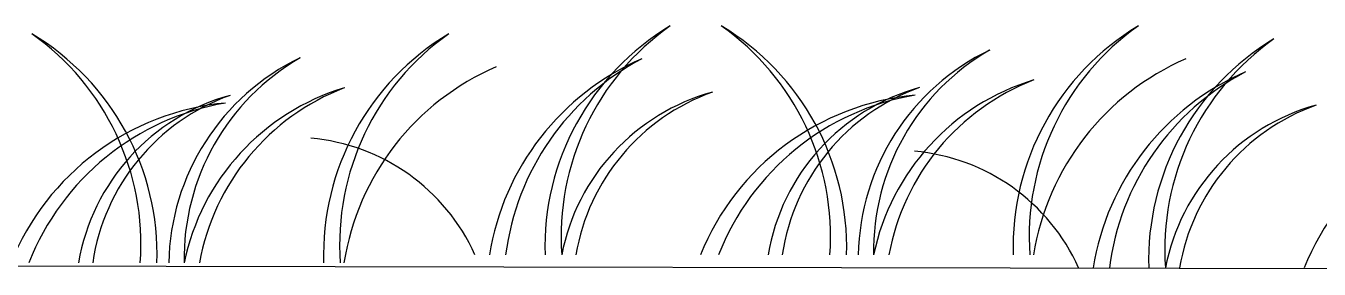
# Model space of a CAD drawing. Header units: millimetres. Extents: x 3633 to 4629, y 3430 to 3787.
# Drawn here: x 4003.7 to 4009.98, y 3587.51 to 3588.69 of the extents above; entities that cross this region are included whole.
import ezdxf

# ---------------------------------------------------------------- set-up
doc = ezdxf.new("R2010")
doc.units = ezdxf.units.MM

msp = doc.modelspace()

# ---------------------------------------------------------------- linework, layer by layer
at = {"color": 0}
msp.add_line((3996.5572, 3587.5373), (4011.7152, 3587.5064), dxfattribs=at)
for centre, radius, start, end in [((4003.081, 3587.5754), 1.2532, 358.2564, 59.08468), ((4003.0025, 3587.6265), 1.2532, 355.91796, 54.80246), ((4006.3962, 3587.5754), 1.2532, 120.91532, 181.7436), ((4006.4746, 3587.6265), 1.2532, 125.19754, 184.08204), ((4007.4724, 3587.6135), 1.2532, 120.91532, 181.7436), ((4007.5509, 3587.6646), 1.2532, 125.19754, 184.08204), ((4006.433, 3587.6135), 1.2532, 358.2564, 59.08468), ((4006.3545, 3587.6646), 1.2532, 355.91796, 54.80246), ((4009.7482, 3587.6135), 1.2532, 120.91532, 181.7436), ((4009.8267, 3587.6646), 1.2532, 125.19754, 184.08204), ((4010.407, 3587.5501), 1.2532, 120.91532, 181.7436), ((4010.4855, 3587.6012), 1.2532, 125.19754, 184.08204), ((4005.5184, 3587.5168), 1.1279, 115.70682, 178.95931), ((4005.593, 3587.5561), 1.1279, 119.98904, 180.95928), ((4007.1873, 3587.3778), 1.2532, 113.37164, 170.93), ((4007.2718, 3587.4182), 1.2532, 117.65386, 172.79282), ((4008.8705, 3587.5549), 1.1279, 115.70682, 178.95931), ((4008.945, 3587.5943), 1.1279, 119.98904, 180.95928), ((4009.832, 3587.3778), 1.2532, 113.37164, 170.93), ((4006.48, 3587.3397), 1.2532, 113.37164, 170.93), ((4010.1219, 3587.3144), 1.2532, 113.37164, 170.93), ((4010.2064, 3587.3548), 1.2532, 117.65386, 172.79282), ((4008.9215, 3587.3457), 1.1279, 106.7576, 168.24844), ((4009.0012, 3587.373), 1.1279, 111.03982, 169.66132), ((4004.9599, 3587.3649), 1.0226, 105.37875, 170.29766), ((4005.0328, 3587.3879), 1.0226, 109.66097, 171.60273), ((4005.5695, 3587.3075), 1.1279, 106.7576, 168.24844), ((4005.6492, 3587.3348), 1.1279, 111.03982, 169.66132), ((4007.3047, 3587.3807), 1.0226, 105.37875, 169.02323), ((4007.3776, 3587.4037), 1.0226, 109.66097, 170.33326), ((4008.1362, 3587.1042), 1.2532, 95.3506, 157.91619), ((4008.2291, 3587.1164), 1.2532, 99.63282, 158.51732), ((4008.3119, 3587.4031), 1.0226, 105.37875, 170.29766), ((4008.3848, 3587.4261), 1.0226, 109.66097, 171.60273), ((4004.7842, 3587.0661), 1.2532, 95.3506, 157.91619), ((4004.877, 3587.0783), 1.2532, 99.63282, 158.51732), ((4010.2393, 3587.3173), 1.0226, 105.37875, 169.02323), ((4010.3122, 3587.3403), 1.0226, 109.66097, 170.33326), ((4011.0708, 3587.0408), 1.2532, 95.3506, 157.91619), ((4004.9972, 3587.1794), 0.9668, 24.1831, 85.0409), ((4007.9318, 3587.116), 0.9668, 24.1831, 85.0409)]:
    msp.add_arc(centre, radius, start, end, dxfattribs=at)

doc.saveas('drawing.dxf')
